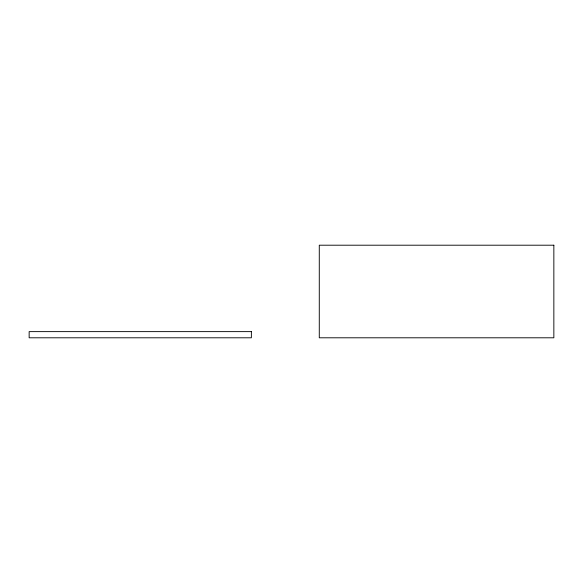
<?xml version="1.0" encoding="UTF-8"?>
<svg xmlns="http://www.w3.org/2000/svg" width="583" height="583" viewBox="0 0 583 583"><rect width="100%" height="100%" fill="white"/><g stroke="black" fill="none" stroke-linecap="round" stroke-linejoin="round"><path stroke-width="0.87" d="M553.85 245.203L319.28 245.203L319.28 337.797L553.85 337.797L553.85 245.203M251.375 331.625L29.15 331.625L29.15 337.797L251.375 337.797L251.375 331.625"/></g></svg>
